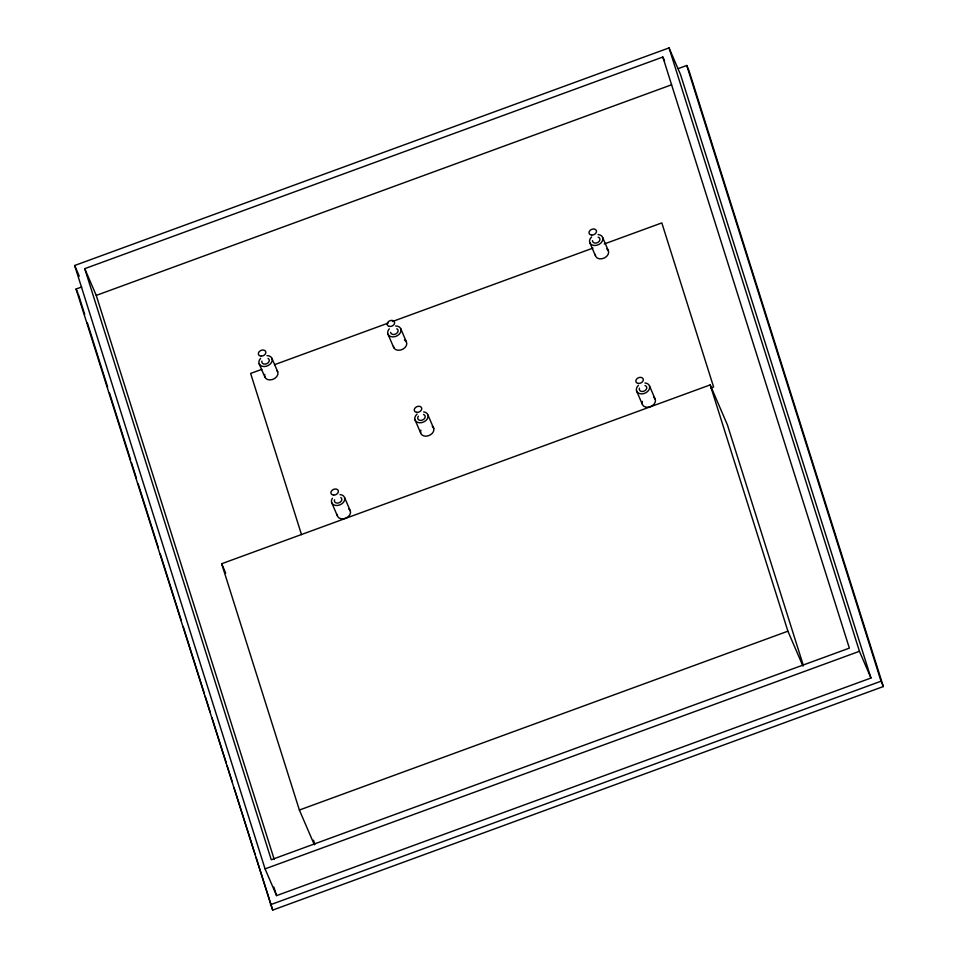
<?xml version="1.0" encoding="UTF-8"?>
<svg xmlns="http://www.w3.org/2000/svg" width="958" height="958" viewBox="0 0 958 958"><rect width="100%" height="100%" fill="white"/><g stroke="black" fill="none" stroke-linecap="round" stroke-linejoin="round"><path stroke-width="1.44" d="M74.652 265.498L669.043 47.9L680.551 74.628L870.954 678.025L276.575 895.622L265.067 868.882L74.652 265.498L79.263 276.179M662.84 57.037L849.363 648.123L271.258 859.745L84.735 268.671L662.84 57.037L664.565 61.049M678.324 68.569L686.754 65.491L689.053 70.832L883.348 686.539L272.671 910.1L76.077 289.041L81.693 286.993M84.735 268.671L96.255 295.399L671.546 84.795M261.869 369.321L250.637 373.428L301.519 534.66M274.491 364.699L388.17 323.086M392.373 321.541L593.05 248.074M604.282 243.967L661.822 222.903L713.602 386.984L710.788 388.014M314.344 844.776L299.375 810.037L221.657 563.747L710.189 384.9L727.457 425.005L803.379 665.582M299.375 810.037L787.907 631.19L802.876 665.942M265.067 868.882L859.446 651.296L870.954 678.025M270.372 904.759L881.037 681.198L883.348 686.539M602.714 237.656L608.474 251.02M589.697 242.422L595.445 255.786M649.548 386.038L655.296 399.402M636.519 390.804L642.267 404.168M400.672 328.57L406.42 341.934M428.022 415.185L433.782 428.549M388.026 334.318L393.786 347.682M414.874 419.496L420.622 432.86M344.617 497.669L350.377 511.033M271.928 358.34L277.688 371.704M331.588 502.435L337.348 515.799M259.163 363.824L264.923 377.189M221.657 563.747L225.693 573.112M76.077 289.041L77.814 293.052M686.754 65.491L881.037 681.198M669.043 47.9L859.446 651.296M710.189 384.9L787.907 631.19M313.494 840.166L314.847 844.429M96.255 295.399L274.228 859.422M273.868 887.06L276.575 895.622M78.388 294.393L84.675 314.344M87.382 322.894L107.619 387.032M109.416 392.732L130.551 459.72M131.45 462.57L136.407 478.246M138.203 483.946L158.441 548.084M160.237 553.784L181.373 620.772M183.17 626.472L204.317 693.46M205.216 696.31L210.161 711.986M211.958 717.686L226.351 763.298M227.25 766.149L232.195 781.824M233.992 787.524L255.139 854.512M256.037 857.362L272.671 910.1M653.643 397.259A6.946 5.149 -23.3 0 1 650.338 406.707A6.946 5.149 -23.3 0 1 642.363 401.39M606.821 248.876A6.946 5.149 -23.3 0 1 604.354 257.977A6.946 5.149 -23.3 0 1 595.265 254.433M432.274 426.322A6.946 5.149 -23.3 0 1 428.466 435.734A6.946 5.149 -23.3 0 1 420.885 430.058M404.468 339.994A6.946 5.149 -23.3 0 1 403.126 349.047A6.946 5.149 -23.3 0 1 393.427 346.389M348.724 508.89A6.946 5.149 -23.3 0 1 346.245 517.991A6.946 5.149 -23.3 0 1 337.168 514.446M276.946 370.566A6.946 5.149 -23.3 0 1 272.491 379.5A6.946 5.149 -23.3 0 1 264.767 374.458M340.018 494.591A6.946 5.149 -23.3 0 1 344.329 500.926A6.946 5.149 -23.3 0 1 335.108 505.357A6.946 5.149 -23.3 0 1 332.402 498.256M340.82 497.513A3.88 2.874 -23.3 0 1 338.976 502.806A3.88 2.874 -23.3 0 1 334.522 499.825M266.983 355.61A6.946 5.149 -23.3 0 1 271.737 362.028A6.946 5.149 -23.3 0 1 261.965 366.231A6.946 5.149 -23.3 0 1 260.6 358.352M268.072 358.436A3.88 2.874 -23.3 0 1 266.683 363.729A3.88 2.874 -23.3 0 1 261.893 361.082M395.594 325.971A6.946 5.149 -23.3 0 1 400.612 332.234A6.946 5.149 -23.3 0 1 390.924 336.641A6.946 5.149 -23.3 0 1 389.271 328.857M396.792 328.75A3.88 2.874 -23.3 0 1 396.037 333.815A3.88 2.874 -23.3 0 1 390.613 332.33M423.652 411.904A6.946 5.149 -23.3 0 1 427.292 418.921A6.946 5.149 -23.3 0 1 417.221 422.227A6.946 5.149 -23.3 0 1 417.077 414.06M423.556 414.503A3.88 2.874 -23.3 0 1 424.55 418.466A3.88 2.874 -23.3 0 1 419.353 420.179A3.88 2.874 -23.3 0 1 418.359 416.203M644.938 382.961A6.946 5.149 -23.3 0 1 649.021 389.762A6.946 5.149 -23.3 0 1 639.034 393.415A6.946 5.149 -23.3 0 1 638.423 385.344M644.985 385.535A3.88 2.874 -23.3 0 1 646.375 389.164A3.88 2.874 -23.3 0 1 641.656 391.439A3.88 2.874 -23.3 0 1 639.441 388.194M598.115 234.578A6.946 5.149 -23.3 0 1 602.199 241.38A6.946 5.149 -23.3 0 1 592.212 245.032A6.946 5.149 -23.3 0 1 591.601 236.961M598.163 237.141A3.88 2.874 -23.3 0 1 597.984 242.35A3.88 2.874 -23.3 0 1 592.463 240.614M333.576 495.082A3.88 2.874 -23.3 0 0 338.294 490.7A3.88 2.874 -23.3 0 0 332.079 490.316A3.88 2.874 -23.3 0 0 333.576 495.082M261.294 356.125A3.88 2.874 -23.3 0 0 265.665 351.526A3.88 2.874 -23.3 0 0 259.331 351.538A3.88 2.874 -23.3 0 0 261.294 356.125M389.271 326.403A3.88 2.874 -23.3 0 0 394.624 322.547A3.88 2.874 -23.3 0 0 388.78 321.325A3.88 2.874 -23.3 0 0 389.271 326.403M416.766 412.359A3.88 2.874 -23.3 0 0 421.676 408.108A3.88 2.874 -23.3 0 0 415.556 407.485A3.88 2.874 -23.3 0 0 416.766 412.359M591.685 235.069A3.88 2.874 -23.3 0 0 596.391 230.686A3.88 2.874 -23.3 0 0 590.176 230.303A3.88 2.874 -23.3 0 0 591.685 235.069M638.507 383.451A3.88 2.874 -23.3 0 0 643.213 379.069A3.88 2.874 -23.3 0 0 636.998 378.685A3.88 2.874 -23.3 0 0 638.507 383.451"/></g></svg>
